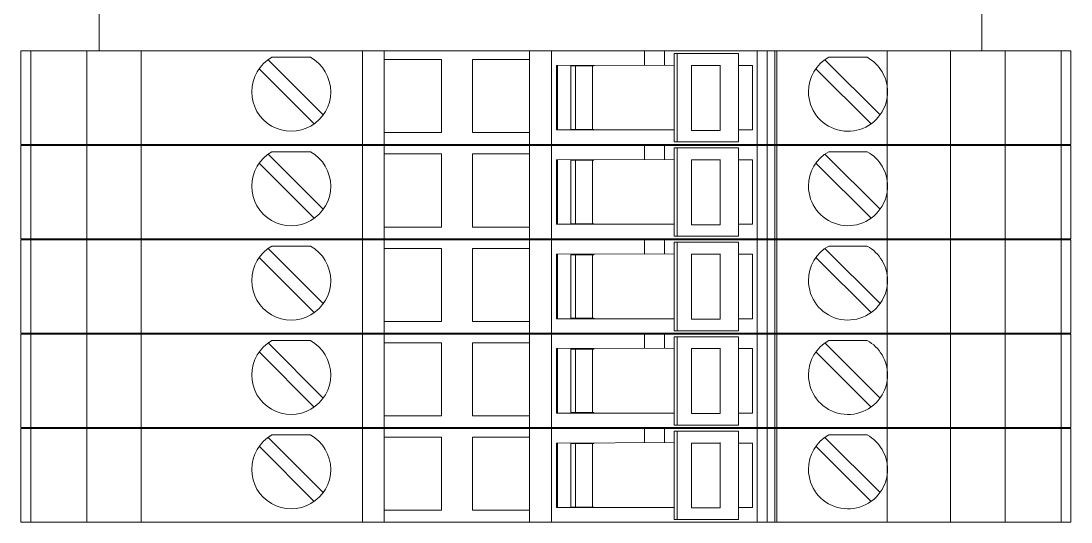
# Model space of a CAD drawing. Header units: millimetres. Extents: x 4962 to 7449, y 754 to 2938.
# Drawn here: x 6031.2 to 6089, y 2255.4 to 2283 of the extents above; entities that cross this region are included whole.
import ezdxf

# ---------------------------------------------------------------- set-up
doc = ezdxf.new("R2010")
doc.units = ezdxf.units.MM
doc.set_wipeout_variables(frame=1)
doc.layers.add('000-PI-Oprema', color=30, linetype='Continuous', lineweight=5)

msp = doc.modelspace()

# ---------------------------------------------------------------- linework, layer by layer
at = {"layer": '000-PI-Oprema', "color": 0, "linetype": 'ByBlock', "lineweight": 0}
for p, q in [((6031.171, 2276.21), (6031.171, 2281.36)), ((6031.718, 2281.36), (6031.718, 2276.21)), ((6034.795, 2276.21), (6034.795, 2281.36)), ((6044.776, 2280.875), (6047.812, 2277.84)), ((6044.988, 2281.01), (6044.988, 2281.01)), ((6047.105, 2281.01), (6044.988, 2281.01)), ((6047.105, 2281.01), (6047.105, 2281.01)), ((6051.171, 2280.885), (6051.171, 2280.885)), ((6054.321, 2280.885), (6051.171, 2280.885)), ((6054.321, 2276.86), (6054.321, 2280.885)), ((6054.321, 2280.885), (6054.321, 2280.885)), ((6056.021, 2280.885), (6056.021, 2276.86)), ((6056.021, 2280.885), (6056.021, 2280.885)), ((6059.171, 2280.885), (6056.021, 2280.885)), ((6059.171, 2280.885), (6059.171, 2280.885)), ((6075.426, 2280.875), (6075.426, 2280.875)), ((6075.426, 2280.875), (6078.462, 2277.84)), ((6075.638, 2281.01), (6075.638, 2281.01)), ((6075.638, 2281.01), (6077.755, 2281.01)), ((6077.755, 2281.01), (6077.755, 2281.01)), ((6085.347, 2276.21), (6085.347, 2281.36)), ((6088.424, 2281.36), (6088.424, 2276.21)), ((6088.971, 2276.21), (6088.971, 2281.36)), ((6047.317, 2277.345), (6044.281, 2280.38)), ((6049.971, 2280.41), (6049.971, 2277.81)), ((6049.971, 2280.41), (6049.971, 2280.41)), ((6060.646, 2280.56), (6067.13, 2280.585)), ((6060.646, 2280.56), (6060.646, 2280.56)), ((6060.646, 2277.01), (6060.646, 2280.56)), ((6060.696, 2280.56), (6060.696, 2277.01)), ((6061.446, 2280.535), (6061.696, 2280.535)), ((6061.446, 2280.535), (6061.446, 2280.535)), ((6061.446, 2277.035), (6061.446, 2280.535)), ((6061.696, 2277.01), (6061.696, 2280.56)), ((6061.696, 2280.535), (6062.696, 2280.535)), ((6062.633, 2277.035), (6062.633, 2280.535)), ((6062.696, 2280.56), (6062.696, 2280.535)), ((6067.13, 2280.535), (6067.13, 2277.035)), ((6068.085, 2280.56), (6069.652, 2280.56)), ((6068.085, 2280.56), (6068.085, 2277.035)), ((6069.652, 2276.985), (6069.652, 2280.585)), ((6070.659, 2280.56), (6071.446, 2280.56)), ((6071.446, 2280.56), (6071.446, 2280.56)), ((6071.446, 2277.01), (6071.446, 2280.56)), ((6072.771, 2277.81), (6072.771, 2280.41)), ((6072.771, 2280.41), (6072.771, 2280.41)), ((6074.931, 2280.38), (6074.931, 2280.38)), ((6077.967, 2277.345), (6074.931, 2280.38)), ((6049.971, 2277.81), (6049.971, 2277.81)), ((6072.771, 2277.81), (6072.771, 2277.81)), ((6077.967, 2277.345), (6077.967, 2277.345)), ((6078.462, 2277.84), (6078.462, 2277.84)), ((6051.171, 2276.86), (6051.171, 2276.86)), ((6051.171, 2276.86), (6054.321, 2276.86)), ((6054.321, 2276.86), (6054.321, 2276.86)), ((6056.021, 2276.86), (6059.171, 2276.86)), ((6056.021, 2276.86), (6056.021, 2276.86)), ((6059.171, 2276.86), (6059.171, 2276.86)), ((6060.646, 2277.01), (6067.13, 2277.01)), ((6060.646, 2277.01), (6060.646, 2277.01)), ((6061.446, 2277.035), (6061.446, 2277.035)), ((6061.446, 2277.035), (6061.696, 2277.035)), ((6061.696, 2277.035), (6062.696, 2277.035)), ((6062.696, 2277.035), (6062.696, 2277.01)), ((6067.13, 2276.35), (6067.13, 2277.035)), ((6068.085, 2277.035), (6068.085, 2276.985)), ((6068.243, 2276.985), (6068.085, 2276.985)), ((6069.652, 2276.985), (6068.243, 2276.985)), ((6070.659, 2277.01), (6071.446, 2277.01)), ((6071.446, 2277.01), (6071.446, 2277.01)), ((6031.171, 2276.21), (6031.854, 2276.21)), ((6031.171, 2276.21), (6049.971, 2276.21)), ((6049.971, 2276.21), (6051.171, 2276.21)), ((6051.171, 2276.21), (6051.171, 2276.21)), ((6059.171, 2276.21), (6051.171, 2276.21)), ((6059.171, 2276.21), (6059.171, 2276.21)), ((6059.171, 2276.21), (6060.371, 2276.21)), ((6060.371, 2276.21), (6078.571, 2276.21)), ((6064.971, 2276.21), (6064.971, 2276.21)), ((6067.13, 2276.35), (6067.288, 2276.35)), ((6067.288, 2276.35), (6070.659, 2276.35)), ((6070.021, 2276.21), (6070.021, 2276.21)), ((6070.659, 2276.35), (6070.659, 2276.35)), ((6072.671, 2276.21), (6072.671, 2276.21)), ((6088.971, 2276.21), (6078.571, 2276.21)), ((6031.171, 2276.16), (6049.971, 2276.16)), ((6031.171, 2271.01), (6031.171, 2276.16)), ((6031.718, 2276.16), (6031.718, 2271.01)), ((6034.795, 2271.01), (6034.795, 2276.16)), ((6037.795, 2271.01), (6037.795, 2276.16)), ((6044.776, 2275.675), (6047.812, 2272.64)), ((6044.988, 2275.81), (6044.988, 2275.81)), ((6047.105, 2275.81), (6044.988, 2275.81)), ((6047.105, 2275.81), (6047.105, 2275.81)), ((6049.971, 2276.16), (6051.171, 2276.16)), ((6049.971, 2271.01), (6049.971, 2276.16)), ((6059.171, 2276.16), (6051.171, 2276.16)), ((6051.171, 2276.16), (6051.171, 2276.16)), ((6051.171, 2271.01), (6051.171, 2276.16)), ((6051.171, 2275.685), (6051.171, 2275.685)), ((6054.321, 2275.685), (6051.171, 2275.685)), ((6054.321, 2271.66), (6054.321, 2275.685)), ((6054.321, 2275.685), (6054.321, 2275.685)), ((6056.021, 2275.685), (6056.021, 2271.66)), ((6056.021, 2275.685), (6056.021, 2275.685)), ((6059.171, 2275.685), (6056.021, 2275.685)), ((6059.171, 2276.16), (6060.371, 2276.16)), ((6059.171, 2276.16), (6059.171, 2276.16)), ((6059.171, 2276.16), (6059.171, 2271.01)), ((6059.171, 2275.685), (6059.171, 2275.685)), ((6060.371, 2276.16), (6065.496, 2276.16)), ((6060.371, 2276.16), (6060.371, 2271.01)), ((6064.971, 2276.16), (6064.971, 2276.16)), ((6066.592, 2276.16), (6065.496, 2276.16)), ((6065.496, 2276.16), (6065.496, 2276.16)), ((6065.496, 2276.16), (6065.499, 2275.379)), ((6066.596, 2276.16), (6066.592, 2276.16)), ((6066.596, 2276.16), (6088.971, 2276.16)), ((6066.596, 2276.16), (6066.596, 2276.16)), ((6066.596, 2275.383), (6066.596, 2276.16)), ((6067.13, 2276.02), (6067.288, 2276.02)), ((6067.13, 2276.02), (6067.13, 2275.335)), ((6067.288, 2276.02), (6067.288, 2271.15)), ((6067.288, 2276.02), (6070.659, 2276.02)), ((6070.021, 2276.16), (6070.021, 2276.16)), ((6070.659, 2271.15), (6070.659, 2276.02)), ((6070.659, 2276.02), (6070.659, 2276.02)), ((6071.702, 2271.01), (6071.702, 2276.16)), ((6072.244, 2276.16), (6072.244, 2271.01)), ((6072.671, 2276.16), (6072.671, 2276.16)), ((6072.671, 2276.16), (6072.671, 2271.01)), ((6072.771, 2271.01), (6072.771, 2276.16)), ((6075.426, 2275.675), (6075.426, 2275.675)), ((6075.426, 2275.675), (6078.462, 2272.64)), ((6075.638, 2275.81), (6075.638, 2275.81)), ((6075.638, 2275.81), (6077.755, 2275.81)), ((6077.755, 2275.81), (6077.755, 2275.81)), ((6078.847, 2271.01), (6078.847, 2276.16)), ((6082.347, 2271.01), (6082.347, 2276.16)), ((6085.347, 2271.01), (6085.347, 2276.16)), ((6088.424, 2276.16), (6088.424, 2271.01)), ((6088.971, 2271.01), (6088.971, 2276.16)), ((6047.317, 2272.145), (6044.281, 2275.18)), ((6049.971, 2275.21), (6049.971, 2272.61)), ((6049.971, 2275.21), (6049.971, 2275.21)), ((6060.646, 2275.36), (6067.13, 2275.385)), ((6060.646, 2275.36), (6060.646, 2275.36)), ((6060.646, 2271.81), (6060.646, 2275.36)), ((6060.696, 2275.36), (6060.696, 2271.81)), ((6061.446, 2275.335), (6061.696, 2275.335)), ((6061.446, 2275.335), (6061.446, 2275.335)), ((6061.446, 2271.835), (6061.446, 2275.335)), ((6061.696, 2271.81), (6061.696, 2275.36)), ((6061.696, 2275.335), (6062.696, 2275.335)), ((6062.633, 2271.835), (6062.633, 2275.335)), ((6062.696, 2275.36), (6062.696, 2275.335)), ((6067.13, 2275.335), (6067.13, 2271.835)), ((6068.085, 2275.36), (6069.652, 2275.36)), ((6068.085, 2275.36), (6068.085, 2271.835)), ((6069.652, 2271.785), (6069.652, 2275.385)), ((6070.659, 2275.36), (6071.446, 2275.36)), ((6071.446, 2275.36), (6071.446, 2275.36)), ((6071.446, 2271.81), (6071.446, 2275.36)), ((6072.771, 2272.61), (6072.771, 2275.21)), ((6072.771, 2275.21), (6072.771, 2275.21)), ((6074.931, 2275.18), (6074.931, 2275.18)), ((6077.967, 2272.145), (6074.931, 2275.18)), ((6049.971, 2272.61), (6049.971, 2272.61)), ((6072.771, 2272.61), (6072.771, 2272.61)), ((6077.967, 2272.145), (6077.967, 2272.145)), ((6078.462, 2272.64), (6078.462, 2272.64)), ((6051.171, 2271.66), (6051.171, 2271.66)), ((6051.171, 2271.66), (6054.321, 2271.66)), ((6054.321, 2271.66), (6054.321, 2271.66)), ((6056.021, 2271.66), (6059.171, 2271.66)), ((6056.021, 2271.66), (6056.021, 2271.66)), ((6059.171, 2271.66), (6059.171, 2271.66)), ((6060.646, 2271.81), (6067.13, 2271.81)), ((6060.646, 2271.81), (6060.646, 2271.81)), ((6061.446, 2271.835), (6061.446, 2271.835)), ((6061.446, 2271.835), (6061.696, 2271.835)), ((6061.696, 2271.835), (6062.696, 2271.835)), ((6062.696, 2271.835), (6062.696, 2271.81)), ((6067.13, 2271.15), (6067.13, 2271.835)), ((6068.085, 2271.835), (6068.085, 2271.785)), ((6068.243, 2271.785), (6068.085, 2271.785)), ((6069.652, 2271.785), (6068.243, 2271.785)), ((6070.659, 2271.81), (6071.446, 2271.81)), ((6071.446, 2271.81), (6071.446, 2271.81)), ((6031.171, 2271.01), (6031.854, 2271.01)), ((6031.171, 2271.01), (6049.971, 2271.01)), ((6049.971, 2271.01), (6051.171, 2271.01)), ((6051.171, 2271.01), (6051.171, 2271.01)), ((6059.171, 2271.01), (6051.171, 2271.01)), ((6059.171, 2271.01), (6059.171, 2271.01)), ((6059.171, 2271.01), (6060.371, 2271.01)), ((6060.371, 2271.01), (6078.571, 2271.01)), ((6064.971, 2271.01), (6064.971, 2271.01)), ((6067.13, 2271.15), (6067.288, 2271.15)), ((6067.288, 2271.15), (6070.659, 2271.15)), ((6070.021, 2271.01), (6070.021, 2271.01)), ((6070.659, 2271.15), (6070.659, 2271.15)), ((6072.671, 2271.01), (6072.671, 2271.01)), ((6088.971, 2271.01), (6078.571, 2271.01)), ((6031.171, 2270.96), (6049.971, 2270.96)), ((6031.171, 2265.81), (6031.171, 2270.96)), ((6031.718, 2270.96), (6031.718, 2265.81)), ((6034.795, 2265.81), (6034.795, 2270.96)), ((6037.795, 2265.81), (6037.795, 2270.96)), ((6044.776, 2270.475), (6047.812, 2267.44)), ((6044.988, 2270.61), (6044.988, 2270.61)), ((6047.105, 2270.61), (6044.988, 2270.61)), ((6047.105, 2270.61), (6047.105, 2270.61)), ((6049.971, 2270.96), (6051.171, 2270.96)), ((6049.971, 2265.81), (6049.971, 2270.96)), ((6059.171, 2270.96), (6051.171, 2270.96)), ((6051.171, 2270.96), (6051.171, 2270.96)), ((6051.171, 2265.81), (6051.171, 2270.96)), ((6051.171, 2270.485), (6051.171, 2270.485)), ((6054.321, 2270.485), (6051.171, 2270.485)), ((6054.321, 2266.46), (6054.321, 2270.485)), ((6054.321, 2270.485), (6054.321, 2270.485)), ((6056.021, 2270.485), (6056.021, 2266.46)), ((6056.021, 2270.485), (6056.021, 2270.485)), ((6059.171, 2270.485), (6056.021, 2270.485)), ((6059.171, 2270.96), (6060.371, 2270.96)), ((6059.171, 2270.96), (6059.171, 2270.96)), ((6059.171, 2270.96), (6059.171, 2265.81)), ((6059.171, 2270.485), (6059.171, 2270.485)), ((6060.371, 2270.96), (6065.496, 2270.96)), ((6060.371, 2270.96), (6060.371, 2265.81)), ((6064.971, 2270.96), (6064.971, 2270.96)), ((6066.592, 2270.96), (6065.496, 2270.96)), ((6065.496, 2270.96), (6065.496, 2270.96)), ((6065.496, 2270.96), (6065.499, 2270.179)), ((6066.596, 2270.96), (6066.592, 2270.96)), ((6066.596, 2270.96), (6088.971, 2270.96)), ((6066.596, 2270.96), (6066.596, 2270.96)), ((6066.596, 2270.183), (6066.596, 2270.96)), ((6067.13, 2270.82), (6067.288, 2270.82)), ((6067.13, 2270.82), (6067.13, 2270.135)), ((6067.288, 2270.82), (6067.288, 2265.95)), ((6067.288, 2270.82), (6070.659, 2270.82)), ((6070.021, 2270.96), (6070.021, 2270.96)), ((6070.659, 2265.95), (6070.659, 2270.82)), ((6070.659, 2270.82), (6070.659, 2270.82)), ((6071.702, 2265.81), (6071.702, 2270.96)), ((6072.244, 2270.96), (6072.244, 2265.81)), ((6072.671, 2270.96), (6072.671, 2270.96)), ((6072.671, 2270.96), (6072.671, 2265.81)), ((6072.771, 2265.81), (6072.771, 2270.96)), ((6075.426, 2270.475), (6075.426, 2270.475)), ((6075.426, 2270.475), (6078.462, 2267.44)), ((6075.638, 2270.61), (6075.638, 2270.61)), ((6075.638, 2270.61), (6077.755, 2270.61)), ((6077.755, 2270.61), (6077.755, 2270.61)), ((6078.847, 2265.81), (6078.847, 2270.96)), ((6082.347, 2265.81), (6082.347, 2270.96)), ((6085.347, 2265.81), (6085.347, 2270.96)), ((6088.424, 2270.96), (6088.424, 2265.81)), ((6088.971, 2265.81), (6088.971, 2270.96)), ((6047.317, 2266.945), (6044.281, 2269.98)), ((6049.971, 2270.01), (6049.971, 2267.41)), ((6049.971, 2270.01), (6049.971, 2270.01)), ((6060.646, 2270.16), (6067.13, 2270.185)), ((6060.646, 2270.16), (6060.646, 2270.16)), ((6060.646, 2266.61), (6060.646, 2270.16)), ((6060.696, 2270.16), (6060.696, 2266.61)), ((6061.446, 2270.135), (6061.696, 2270.135)), ((6061.446, 2270.135), (6061.446, 2270.135)), ((6061.446, 2266.635), (6061.446, 2270.135)), ((6061.696, 2266.61), (6061.696, 2270.16)), ((6061.696, 2270.135), (6062.696, 2270.135)), ((6062.633, 2266.635), (6062.633, 2270.135)), ((6062.696, 2270.16), (6062.696, 2270.135)), ((6067.13, 2270.135), (6067.13, 2266.635)), ((6068.085, 2270.16), (6069.652, 2270.16)), ((6068.085, 2270.16), (6068.085, 2266.635)), ((6069.652, 2266.585), (6069.652, 2270.185)), ((6070.659, 2270.16), (6071.446, 2270.16)), ((6071.446, 2270.16), (6071.446, 2270.16)), ((6071.446, 2266.61), (6071.446, 2270.16)), ((6072.771, 2267.41), (6072.771, 2270.01)), ((6072.771, 2270.01), (6072.771, 2270.01)), ((6074.931, 2269.98), (6074.931, 2269.98)), ((6077.967, 2266.945), (6074.931, 2269.98)), ((6049.971, 2267.41), (6049.971, 2267.41)), ((6072.771, 2267.41), (6072.771, 2267.41)), ((6077.967, 2266.945), (6077.967, 2266.945)), ((6078.462, 2267.44), (6078.462, 2267.44)), ((6051.171, 2266.46), (6051.171, 2266.46)), ((6051.171, 2266.46), (6054.321, 2266.46)), ((6054.321, 2266.46), (6054.321, 2266.46)), ((6056.021, 2266.46), (6059.171, 2266.46)), ((6056.021, 2266.46), (6056.021, 2266.46)), ((6059.171, 2266.46), (6059.171, 2266.46)), ((6060.646, 2266.61), (6067.13, 2266.61)), ((6060.646, 2266.61), (6060.646, 2266.61)), ((6061.446, 2266.635), (6061.446, 2266.635)), ((6061.446, 2266.635), (6061.696, 2266.635)), ((6061.696, 2266.635), (6062.696, 2266.635)), ((6062.696, 2266.635), (6062.696, 2266.61)), ((6067.13, 2265.95), (6067.13, 2266.635)), ((6068.085, 2266.635), (6068.085, 2266.585)), ((6068.243, 2266.585), (6068.085, 2266.585)), ((6069.652, 2266.585), (6068.243, 2266.585)), ((6070.659, 2266.61), (6071.446, 2266.61)), ((6071.446, 2266.61), (6071.446, 2266.61)), ((6031.171, 2265.81), (6031.854, 2265.81)), ((6031.171, 2265.81), (6049.971, 2265.81)), ((6031.171, 2265.76), (6049.971, 2265.76)), ((6031.171, 2260.61), (6031.171, 2265.76)), ((6031.718, 2265.76), (6031.718, 2260.61)), ((6034.795, 2260.61), (6034.795, 2265.76)), ((6037.795, 2260.61), (6037.795, 2265.76)), ((6049.971, 2265.81), (6051.171, 2265.81)), ((6049.971, 2265.76), (6051.171, 2265.76)), ((6049.971, 2260.61), (6049.971, 2265.76)), ((6051.171, 2265.81), (6051.171, 2265.81)), ((6059.171, 2265.81), (6051.171, 2265.81)), ((6059.171, 2265.76), (6051.171, 2265.76)), ((6051.171, 2265.76), (6051.171, 2265.76)), ((6051.171, 2260.61), (6051.171, 2265.76)), ((6059.171, 2265.81), (6059.171, 2265.81)), ((6059.171, 2265.81), (6060.371, 2265.81)), ((6059.171, 2265.76), (6060.371, 2265.76)), ((6059.171, 2265.76), (6059.171, 2265.76)), ((6059.171, 2265.76), (6059.171, 2260.61)), ((6060.371, 2265.81), (6078.571, 2265.81)), ((6060.371, 2265.76), (6065.496, 2265.76)), ((6060.371, 2265.76), (6060.371, 2260.61)), ((6064.971, 2265.81), (6064.971, 2265.81)), ((6064.971, 2265.76), (6064.971, 2265.76)), ((6066.592, 2265.76), (6065.496, 2265.76)), ((6065.496, 2265.76), (6065.496, 2265.76)), ((6065.496, 2265.76), (6065.499, 2264.979)), ((6066.596, 2265.76), (6066.592, 2265.76)), ((6066.596, 2265.76), (6088.971, 2265.76)), ((6066.596, 2265.76), (6066.596, 2265.76)), ((6066.596, 2264.983), (6066.596, 2265.76)), ((6067.13, 2265.95), (6067.288, 2265.95)), ((6067.288, 2265.95), (6070.659, 2265.95)), ((6070.021, 2265.81), (6070.021, 2265.81)), ((6070.021, 2265.76), (6070.021, 2265.76)), ((6070.659, 2265.95), (6070.659, 2265.95)), ((6071.702, 2260.61), (6071.702, 2265.76)), ((6072.244, 2265.76), (6072.244, 2260.61)), ((6072.671, 2265.81), (6072.671, 2265.81)), ((6072.671, 2265.76), (6072.671, 2265.76)), ((6072.671, 2265.76), (6072.671, 2260.61)), ((6072.771, 2260.61), (6072.771, 2265.76)), ((6088.971, 2265.81), (6078.571, 2265.81)), ((6078.847, 2260.61), (6078.847, 2265.76)), ((6082.347, 2260.61), (6082.347, 2265.76)), ((6085.347, 2260.61), (6085.347, 2265.76)), ((6088.424, 2265.76), (6088.424, 2260.61)), ((6088.971, 2260.61), (6088.971, 2265.76)), ((6044.776, 2265.275), (6047.812, 2262.24)), ((6044.988, 2265.41), (6044.988, 2265.41)), ((6047.105, 2265.41), (6044.988, 2265.41)), ((6047.105, 2265.41), (6047.105, 2265.41)), ((6051.171, 2265.285), (6051.171, 2265.285)), ((6054.321, 2265.285), (6051.171, 2265.285)), ((6054.321, 2261.26), (6054.321, 2265.285)), ((6054.321, 2265.285), (6054.321, 2265.285)), ((6056.021, 2265.285), (6056.021, 2261.26)), ((6056.021, 2265.285), (6056.021, 2265.285)), ((6059.171, 2265.285), (6056.021, 2265.285)), ((6059.171, 2265.285), (6059.171, 2265.285)), ((6067.13, 2265.62), (6067.288, 2265.62)), ((6067.13, 2265.62), (6067.13, 2264.935)), ((6067.288, 2265.62), (6067.288, 2260.75)), ((6067.288, 2265.62), (6070.659, 2265.62)), ((6070.659, 2260.75), (6070.659, 2265.62)), ((6070.659, 2265.62), (6070.659, 2265.62)), ((6075.426, 2265.275), (6075.426, 2265.275)), ((6075.426, 2265.275), (6078.462, 2262.24)), ((6075.638, 2265.41), (6075.638, 2265.41)), ((6075.638, 2265.41), (6077.755, 2265.41)), ((6077.755, 2265.41), (6077.755, 2265.41)), ((6047.317, 2261.745), (6044.281, 2264.78)), ((6049.971, 2264.81), (6049.971, 2262.21)), ((6049.971, 2264.81), (6049.971, 2264.81)), ((6060.646, 2264.96), (6067.13, 2264.985)), ((6060.646, 2264.96), (6060.646, 2264.96)), ((6060.646, 2261.41), (6060.646, 2264.96)), ((6060.696, 2264.96), (6060.696, 2261.41)), ((6061.446, 2264.935), (6061.696, 2264.935)), ((6061.446, 2264.935), (6061.446, 2264.935)), ((6061.446, 2261.435), (6061.446, 2264.935)), ((6061.696, 2261.41), (6061.696, 2264.96)), ((6061.696, 2264.935), (6062.696, 2264.935)), ((6062.633, 2261.435), (6062.633, 2264.935)), ((6062.696, 2264.96), (6062.696, 2264.935)), ((6067.13, 2264.935), (6067.13, 2261.435)), ((6068.085, 2264.96), (6069.652, 2264.96)), ((6068.085, 2264.96), (6068.085, 2261.435)), ((6069.652, 2261.385), (6069.652, 2264.985)), ((6070.659, 2264.96), (6071.446, 2264.96)), ((6071.446, 2264.96), (6071.446, 2264.96)), ((6071.446, 2261.41), (6071.446, 2264.96)), ((6072.771, 2262.21), (6072.771, 2264.81)), ((6072.771, 2264.81), (6072.771, 2264.81)), ((6074.931, 2264.78), (6074.931, 2264.78)), ((6077.967, 2261.745), (6074.931, 2264.78)), ((6049.971, 2262.21), (6049.971, 2262.21)), ((6072.771, 2262.21), (6072.771, 2262.21)), ((6077.967, 2261.745), (6077.967, 2261.745)), ((6078.462, 2262.24), (6078.462, 2262.24)), ((6051.171, 2261.26), (6051.171, 2261.26)), ((6051.171, 2261.26), (6054.321, 2261.26)), ((6054.321, 2261.26), (6054.321, 2261.26)), ((6056.021, 2261.26), (6059.171, 2261.26)), ((6056.021, 2261.26), (6056.021, 2261.26)), ((6059.171, 2261.26), (6059.171, 2261.26)), ((6060.646, 2261.41), (6067.13, 2261.41)), ((6060.646, 2261.41), (6060.646, 2261.41)), ((6061.446, 2261.435), (6061.446, 2261.435)), ((6061.446, 2261.435), (6061.696, 2261.435)), ((6061.696, 2261.435), (6062.696, 2261.435)), ((6062.696, 2261.435), (6062.696, 2261.41)), ((6067.13, 2260.75), (6067.13, 2261.435)), ((6068.085, 2261.435), (6068.085, 2261.385)), ((6068.243, 2261.385), (6068.085, 2261.385)), ((6069.652, 2261.385), (6068.243, 2261.385)), ((6070.659, 2261.41), (6071.446, 2261.41)), ((6071.446, 2261.41), (6071.446, 2261.41)), ((6031.171, 2260.61), (6031.854, 2260.61)), ((6031.171, 2260.61), (6049.971, 2260.61)), ((6031.171, 2260.56), (6049.971, 2260.56)), ((6031.171, 2255.41), (6031.171, 2260.56)), ((6031.718, 2260.56), (6031.718, 2255.41)), ((6034.795, 2255.41), (6034.795, 2260.56)), ((6037.795, 2255.41), (6037.795, 2260.56)), ((6049.971, 2260.61), (6051.171, 2260.61)), ((6049.971, 2260.56), (6051.171, 2260.56)), ((6049.971, 2255.41), (6049.971, 2260.56)), ((6051.171, 2260.61), (6051.171, 2260.61)), ((6059.171, 2260.61), (6051.171, 2260.61)), ((6059.171, 2260.56), (6051.171, 2260.56)), ((6051.171, 2260.56), (6051.171, 2260.56)), ((6051.171, 2255.41), (6051.171, 2260.56)), ((6059.171, 2260.61), (6059.171, 2260.61)), ((6059.171, 2260.61), (6060.371, 2260.61)), ((6059.171, 2260.56), (6060.371, 2260.56)), ((6059.171, 2260.56), (6059.171, 2260.56)), ((6059.171, 2260.56), (6059.171, 2255.41)), ((6060.371, 2260.61), (6078.571, 2260.61)), ((6060.371, 2260.56), (6065.496, 2260.56)), ((6060.371, 2260.56), (6060.371, 2255.41)), ((6064.971, 2260.61), (6064.971, 2260.61)), ((6064.971, 2260.56), (6064.971, 2260.56)), ((6066.592, 2260.56), (6065.496, 2260.56)), ((6065.496, 2260.56), (6065.496, 2260.56)), ((6065.496, 2260.56), (6065.499, 2259.779)), ((6066.596, 2260.56), (6066.592, 2260.56)), ((6066.596, 2260.56), (6088.971, 2260.56)), ((6066.596, 2260.56), (6066.596, 2260.56)), ((6066.596, 2259.783), (6066.596, 2260.56)), ((6067.13, 2260.75), (6067.288, 2260.75)), ((6067.288, 2260.75), (6070.659, 2260.75)), ((6070.021, 2260.61), (6070.021, 2260.61)), ((6070.021, 2260.56), (6070.021, 2260.56)), ((6070.659, 2260.75), (6070.659, 2260.75)), ((6071.702, 2255.41), (6071.702, 2260.56)), ((6072.244, 2260.56), (6072.244, 2255.41)), ((6072.671, 2260.61), (6072.671, 2260.61)), ((6072.671, 2260.56), (6072.671, 2260.56)), ((6072.671, 2260.56), (6072.671, 2255.41)), ((6072.771, 2255.41), (6072.771, 2260.56)), ((6088.971, 2260.61), (6078.571, 2260.61)), ((6078.847, 2255.41), (6078.847, 2260.56)), ((6082.347, 2255.41), (6082.347, 2260.56)), ((6085.347, 2255.41), (6085.347, 2260.56)), ((6088.424, 2260.56), (6088.424, 2255.41)), ((6088.971, 2255.41), (6088.971, 2260.56)), ((6044.776, 2260.075), (6047.812, 2257.04)), ((6044.988, 2260.21), (6044.988, 2260.21)), ((6047.105, 2260.21), (6044.988, 2260.21)), ((6047.105, 2260.21), (6047.105, 2260.21)), ((6051.171, 2260.085), (6051.171, 2260.085)), ((6054.321, 2260.085), (6051.171, 2260.085)), ((6054.321, 2256.06), (6054.321, 2260.085)), ((6054.321, 2260.085), (6054.321, 2260.085)), ((6056.021, 2260.085), (6056.021, 2256.06)), ((6056.021, 2260.085), (6056.021, 2260.085)), ((6059.171, 2260.085), (6056.021, 2260.085)), ((6059.171, 2260.085), (6059.171, 2260.085)), ((6067.13, 2260.42), (6067.288, 2260.42)), ((6067.13, 2260.42), (6067.13, 2259.735)), ((6067.288, 2260.42), (6067.288, 2255.55)), ((6067.288, 2260.42), (6070.659, 2260.42)), ((6070.659, 2255.55), (6070.659, 2260.42)), ((6070.659, 2260.42), (6070.659, 2260.42)), ((6075.426, 2260.075), (6075.426, 2260.075)), ((6075.426, 2260.075), (6078.462, 2257.04)), ((6075.638, 2260.21), (6075.638, 2260.21)), ((6075.638, 2260.21), (6077.755, 2260.21)), ((6077.755, 2260.21), (6077.755, 2260.21)), ((6047.317, 2256.545), (6044.281, 2259.58)), ((6049.971, 2259.61), (6049.971, 2257.01)), ((6049.971, 2259.61), (6049.971, 2259.61)), ((6060.646, 2259.76), (6067.13, 2259.785)), ((6060.646, 2259.76), (6060.646, 2259.76)), ((6060.646, 2256.21), (6060.646, 2259.76)), ((6060.696, 2259.76), (6060.696, 2256.21)), ((6061.446, 2259.735), (6061.696, 2259.735)), ((6061.446, 2259.735), (6061.446, 2259.735)), ((6061.446, 2256.235), (6061.446, 2259.735)), ((6061.696, 2256.21), (6061.696, 2259.76)), ((6061.696, 2259.735), (6062.696, 2259.735)), ((6062.633, 2256.235), (6062.633, 2259.735)), ((6062.696, 2259.76), (6062.696, 2259.735)), ((6067.13, 2259.735), (6067.13, 2256.235)), ((6068.085, 2259.76), (6069.652, 2259.76)), ((6068.085, 2259.76), (6068.085, 2256.235)), ((6069.652, 2256.185), (6069.652, 2259.785)), ((6070.659, 2259.76), (6071.446, 2259.76)), ((6071.446, 2259.76), (6071.446, 2259.76)), ((6071.446, 2256.21), (6071.446, 2259.76)), ((6072.771, 2257.01), (6072.771, 2259.61)), ((6072.771, 2259.61), (6072.771, 2259.61)), ((6074.931, 2259.58), (6074.931, 2259.58)), ((6077.967, 2256.545), (6074.931, 2259.58)), ((6049.971, 2257.01), (6049.971, 2257.01)), ((6072.771, 2257.01), (6072.771, 2257.01)), ((6077.967, 2256.545), (6077.967, 2256.545)), ((6078.462, 2257.04), (6078.462, 2257.04)), ((6051.171, 2256.06), (6051.171, 2256.06)), ((6051.171, 2256.06), (6054.321, 2256.06)), ((6054.321, 2256.06), (6054.321, 2256.06)), ((6056.021, 2256.06), (6059.171, 2256.06)), ((6056.021, 2256.06), (6056.021, 2256.06)), ((6059.171, 2256.06), (6059.171, 2256.06)), ((6060.646, 2256.21), (6067.13, 2256.21)), ((6060.646, 2256.21), (6060.646, 2256.21)), ((6061.446, 2256.235), (6061.446, 2256.235)), ((6061.446, 2256.235), (6061.696, 2256.235)), ((6061.696, 2256.235), (6062.696, 2256.235)), ((6062.696, 2256.235), (6062.696, 2256.21)), ((6067.13, 2255.55), (6067.13, 2256.235)), ((6068.085, 2256.235), (6068.085, 2256.185)), ((6068.243, 2256.185), (6068.085, 2256.185)), ((6069.652, 2256.185), (6068.243, 2256.185)), ((6070.659, 2256.21), (6071.446, 2256.21)), ((6071.446, 2256.21), (6071.446, 2256.21)), ((6031.171, 2255.41), (6031.854, 2255.41)), ((6031.171, 2255.41), (6049.971, 2255.41)), ((6049.971, 2255.41), (6051.171, 2255.41)), ((6051.171, 2255.41), (6051.171, 2255.41)), ((6059.171, 2255.41), (6051.171, 2255.41)), ((6059.171, 2255.41), (6059.171, 2255.41)), ((6059.171, 2255.41), (6060.371, 2255.41)), ((6060.371, 2255.41), (6078.571, 2255.41)), ((6064.971, 2255.41), (6064.971, 2255.41)), ((6067.13, 2255.55), (6067.288, 2255.55)), ((6067.288, 2255.55), (6070.659, 2255.55)), ((6070.021, 2255.41), (6070.021, 2255.41)), ((6070.659, 2255.55), (6070.659, 2255.55)), ((6072.671, 2255.41), (6072.671, 2255.41)), ((6088.971, 2255.41), (6078.571, 2255.41))]:
    msp.add_line(p, q, dxfattribs=at)
for centre, start, end in [((6046.046, 2279.11), 119.12459, 179.99998), ((6046.046, 2279.11), 0.00002, 60.87541), ((6076.696, 2279.11), 119.12459, 179.99998), ((6076.696, 2279.11), 30.45032, 60.87541), ((6046.046, 2279.11), 179.99998, 0.00002), ((6076.696, 2279.11), 179.99998, 329.54972), ((6046.046, 2273.91), 119.12459, 179.99998), ((6046.046, 2273.91), 0.00002, 60.87541), ((6076.696, 2273.91), 119.12459, 179.99998), ((6076.696, 2273.91), 30.45032, 60.87541), ((6046.046, 2273.91), 179.99998, 0.00002), ((6076.696, 2273.91), 179.99998, 329.54972), ((6046.046, 2268.71), 119.12459, 179.99998), ((6046.046, 2268.71), 0.00002, 60.87541), ((6076.696, 2268.71), 119.12459, 179.99998), ((6076.696, 2268.71), 30.45032, 60.87541), ((6046.046, 2268.71), 179.99998, 0.00002), ((6076.696, 2268.71), 179.99998, 329.54972), ((6046.046, 2263.51), 119.12459, 179.99998), ((6046.046, 2263.51), 0.00002, 60.87541), ((6076.696, 2263.51), 119.12459, 179.99998), ((6076.696, 2263.51), 30.45032, 60.87541), ((6046.046, 2263.51), 179.99998, 0.00002), ((6076.696, 2263.51), 179.99998, 329.54972), ((6046.046, 2258.31), 119.12459, 179.99998), ((6046.046, 2258.31), 0.00002, 60.87541), ((6076.696, 2258.31), 119.12459, 179.99998), ((6076.696, 2258.31), 30.45032, 60.87541), ((6046.046, 2258.31), 179.99998, 0.00002), ((6076.696, 2258.31), 179.99998, 329.54972)]:
    msp.add_arc(centre, 2.175, start, end, dxfattribs=at)
at = {"layer": '000-PI-Oprema', "color": 0, "linetype": 'ByBlock', "lineweight": 0, "extrusion": (0, 0, -1)}
for centre, start_param, end_param in [((6076.696, 2279.11), -2.102255, -1.570796), ((6076.696, 2279.11), -1.570796, -1.039338), ((6076.696, 2273.91), -2.102255, -1.570796), ((6076.696, 2273.91), -1.570796, -1.039338), ((6076.696, 2268.71), -2.102255, -1.570796), ((6076.696, 2268.71), -1.570796, -1.039338), ((6076.696, 2263.51), -2.102255, -1.570796), ((6076.696, 2263.51), -1.570796, -1.039338), ((6076.696, 2258.31), -2.102255, -1.570796), ((6076.696, 2258.31), -1.570796, -1.039338)]:
    msp.add_ellipse(centre, major_axis=(0, -2.175), ratio=1, start_param=start_param, end_param=end_param, dxfattribs=at)

# ---------------------------------------------------------------- wipeouts: each hides what was drawn before it
at = {"color": 7}
msp.add_wipeout([(6035.471, 2281.36), (6084.071, 2281.36), (6084.071, 2288.71), (6035.471, 2288.71)], dxfattribs=at).dxf.layer = '000-PI-Oprema'

# ---------------------------------------------------------------- next in the draw order: linework, layer by layer
at = {"layer": '000-PI-Oprema', "color": 7}
for p, q in [((6035.471, 2281.36), (6035.471, 2288.71)), ((6084.071, 2288.71), (6084.071, 2281.36)), ((6084.071, 2281.36), (6035.471, 2281.36))]:
    msp.add_line(p, q, dxfattribs=at)
at = {"layer": '000-PI-Oprema', "color": 0, "linetype": 'ByBlock', "lineweight": 0}
for p, q in [((6031.171, 2281.36), (6049.971, 2281.36)), ((6037.795, 2276.21), (6037.795, 2281.36)), ((6049.971, 2281.36), (6051.171, 2281.36)), ((6049.971, 2276.21), (6049.971, 2281.36)), ((6059.171, 2281.36), (6051.171, 2281.36)), ((6051.171, 2281.36), (6051.171, 2281.36)), ((6051.171, 2276.21), (6051.171, 2281.36)), ((6059.171, 2281.36), (6060.371, 2281.36)), ((6059.171, 2281.36), (6059.171, 2281.36)), ((6059.171, 2281.36), (6059.171, 2276.21)), ((6060.371, 2281.36), (6065.496, 2281.36)), ((6060.371, 2281.36), (6060.371, 2276.21)), ((6064.971, 2281.36), (6064.971, 2281.36)), ((6066.592, 2281.36), (6065.496, 2281.36)), ((6065.496, 2281.36), (6065.496, 2281.36)), ((6065.496, 2281.36), (6065.499, 2280.579)), ((6066.596, 2281.36), (6066.592, 2281.36)), ((6066.596, 2281.36), (6088.971, 2281.36)), ((6066.596, 2281.36), (6066.596, 2281.36)), ((6066.596, 2280.583), (6066.596, 2281.36)), ((6067.13, 2281.22), (6067.288, 2281.22)), ((6067.13, 2281.22), (6067.13, 2280.535)), ((6067.288, 2281.22), (6067.288, 2276.35)), ((6067.288, 2281.22), (6070.659, 2281.22)), ((6070.021, 2281.36), (6070.021, 2281.36)), ((6070.659, 2276.35), (6070.659, 2281.22)), ((6070.659, 2281.22), (6070.659, 2281.22)), ((6071.702, 2276.21), (6071.702, 2281.36)), ((6072.244, 2281.36), (6072.244, 2276.21)), ((6072.671, 2281.36), (6072.671, 2281.36)), ((6072.671, 2281.36), (6072.671, 2276.21)), ((6072.771, 2276.21), (6072.771, 2281.36)), ((6078.847, 2276.21), (6078.847, 2281.36)), ((6082.347, 2276.21), (6082.347, 2281.36))]:
    msp.add_line(p, q, dxfattribs=at)

doc.saveas('drawing.dxf')
